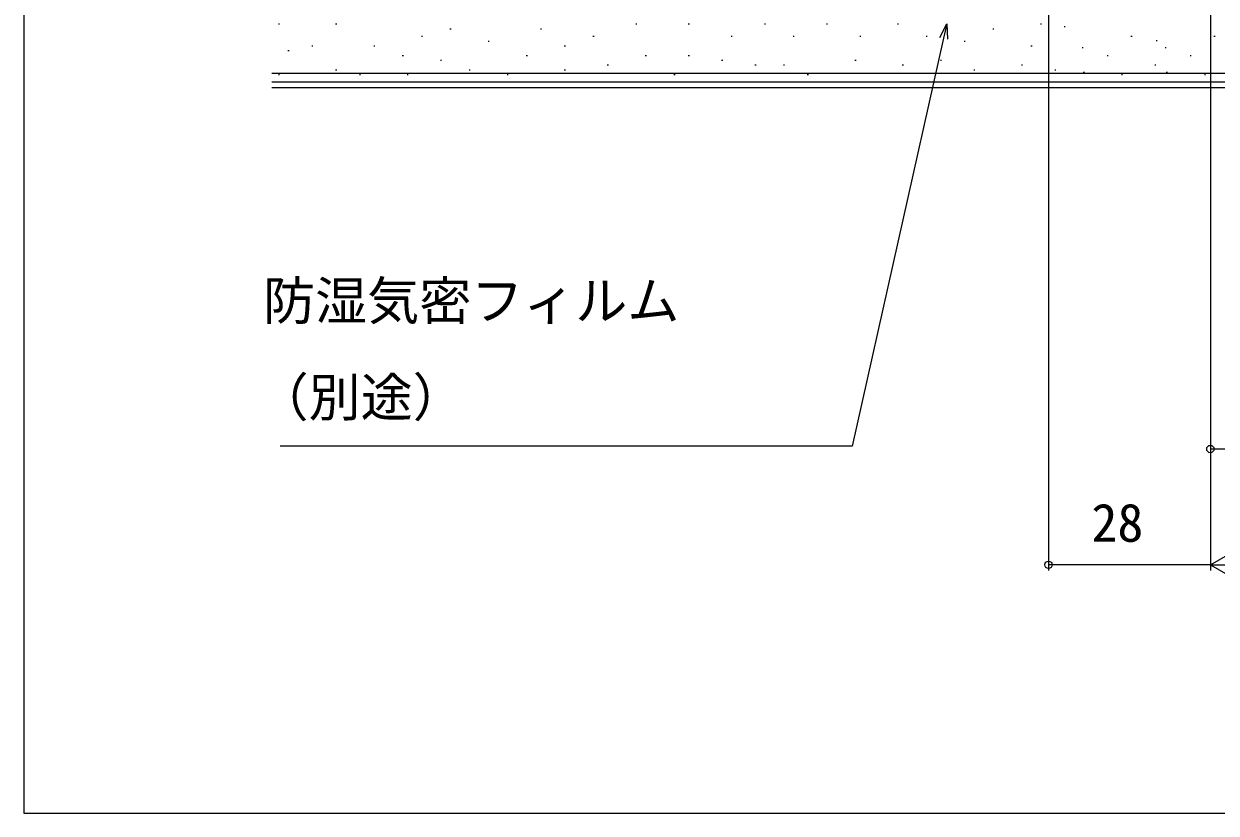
# Model space of a CAD drawing. Units: millimetres, scale not verified. Extents: x -525 to 525, y -783 to 779.
# Drawn here: x -525 to -318.8, y -782.9 to -646.5 of the extents above; entities that cross this region are included whole.
import ezdxf
from ezdxf.enums import TextEntityAlignment as Align

# ---------------------------------------------------------------- set-up
doc = ezdxf.new("R2010")
doc.units = ezdxf.units.MM
doc.header["$LTSCALE"] = 4
for name, color, linetype in [('0-7_YKK_D', 6, 'Continuous'), ('0-8_YKK_ZWAK', 7, 'Continuous'), ('0-9_YSS_K', 3, 'Continuous'), ('0-A_YSS_KE', 3, 'Continuous')]:
    doc.layers.add(name, color=color, linetype=linetype)
doc.styles.add('ＭＳ ゴシック', font='')
doc.styles.get('ＭＳ ゴシック').set_extended_font_data('MS Gothic')

msp = doc.modelspace()

# ---------------------------------------------------------------- linework, layer by layer
at = {"layer": '0-7_YKK_D'}
for p, q in [((-347.774, -527.459), (-347.774, -740.96)), ((-319.774, -577.459), (-319.774, -720.96)), ((-319.774, -577.459), (-319.774, -740.96)), ((-319.774, -577.459), (-319.774, -740.96)), ((-289.774, -719.96), (-319.774, -719.96)), ((-319.774, -739.96), (-310.68, -734.71)), ((-319.774, -739.96), (-347.774, -739.96)), ((-319.774, -739.96), (-310.68, -745.21)), ((-319.774, -739.96), (-301.587, -739.96))]:
    msp.add_line(p, q, dxfattribs=at)
for points in [[(-365.347, -646.46), (-365.905, -648.948), (-381.731, -719.46), (-480.65, -719.46)], [(-366.572, -648.798), (-365.347, -646.46), (-365.238, -649.097)]]:
    msp.add_lwpolyline(points, dxfattribs=at)
for centre in [(-319.774, -719.96), (-347.774, -739.96)]:
    msp.add_circle(centre, 0.637, dxfattribs=at)
at = {"layer": '0-8_YKK_ZWAK'}
msp.add_line((-525, 747.1), (-525, -782.9), dxfattribs=at)
msp.add_lwpolyline([(-525, -782.9), (525, -782.9), (525, 747.1)], dxfattribs=at)
at = {"layer": '0-9_YSS_K'}
for p, q in [((-480.769, -646.525), (-480.969, -646.525)), ((-470.879, -646.525), (-471.079, -646.525)), ((-451.099, -647.349), (-451.299, -647.349)), ((-435.44, -647.349), (-435.64, -647.349)), ((-418.957, -646.525), (-419.157, -646.525)), ((-409.891, -646.525), (-410.091, -646.525)), ((-396.705, -646.525), (-396.905, -646.525)), ((-385.991, -646.525), (-386.191, -646.525)), ((-373.697, -646.525), (-373.897, -646.525)), ((-357.214, -647.349), (-357.414, -647.349)), ((-348.972, -646.525), (-349.172, -646.525)), ((-344.881, -646.958), (-345.081, -646.958)), ((-456.044, -648.673), (-456.244, -648.673)), ((-444.506, -649.498), (-444.706, -649.498)), ((-426.375, -648.673), (-426.575, -648.673)), ((-402.474, -648.673), (-402.674, -648.673)), ((-391.76, -648.673), (-391.96, -648.673)), ((-380.222, -648.673), (-380.422, -648.673)), ((-368.752, -648.673), (-368.952, -648.673)), ((-362.159, -649.498), (-362.359, -649.498)), ((-333.313, -648.673), (-333.513, -648.673)), ((-328.965, -649.407), (-329.165, -649.407)), ((-318.952, -648.673), (-319.152, -648.673)), ((-479.121, -651.146), (-479.321, -651.146)), ((-475, -650.322), (-475.2, -650.322)), ((-464.286, -650.322), (-464.486, -650.322)), ((-431.32, -650.322), (-431.52, -650.322)), ((-350.621, -650.322), (-350.821, -650.322)), ((-341.763, -650.577), (-341.963, -650.577)), ((-327.402, -650.577), (-327.602, -650.577)), ((-459.341, -651.97), (-459.541, -651.97)), ((-452.748, -652.794), (-452.948, -652.794)), ((-437.913, -651.97), (-438.113, -651.97)), ((-423.902, -653.618), (-424.102, -653.618)), ((-417.309, -651.97), (-417.509, -651.97)), ((-409.891, -651.97), (-410.091, -651.97)), ((-404.122, -652.794), (-404.322, -652.794)), ((-398.353, -653.618), (-398.553, -653.618)), ((-393.408, -653.618), (-393.608, -653.618)), ((-381.046, -652.794), (-381.246, -652.794)), ((-372.873, -653.618), (-373.073, -653.618)), ((-366.28, -652.794), (-366.48, -652.794)), ((-352.269, -653.618), (-352.469, -653.618)), ((-337.434, -651.97), (-337.634, -651.97)), ((-329.193, -653.618), (-329.392, -653.618)), ((-323.073, -651.97), (-323.273, -651.97)), ((-482.115, -654.959), (-309.774, -654.959)), ((-480.769, -655.267), (-480.969, -655.267)), ((-470.879, -654.443), (-471.079, -654.443)), ((-466.759, -655.267), (-466.959, -655.267)), ((-458.517, -655.267), (-458.717, -655.267)), ((-447.803, -654.443), (-448.003, -654.443)), ((-441.21, -655.267), (-441.41, -655.267)), ((-431.32, -654.443), (-431.52, -654.443)), ((-412.364, -655.267), (-412.564, -655.267)), ((-389.287, -655.267), (-389.487, -655.267)), ((-360.511, -654.443), (-360.711, -654.443)), ((-346.5, -654.443), (-346.7, -654.443)), ((-341.573, -654.864), (-341.773, -654.864)), ((-334.962, -655.267), (-335.162, -655.267)), ((-327.212, -654.864), (-327.412, -654.864)), ((-320.6, -655.267), (-320.8, -655.267)), ((-482.115, -657.459), (-309.774, -657.459))]:
    msp.add_line(p, q, dxfattribs=at)
at = {"layer": '0-A_YSS_KE'}
msp.add_line((-482.115, -656.459), (-309.774, -656.459), dxfattribs=at)

# ---------------------------------------------------------------- texts
at = {"layer": '0-7_YKK_D', "style": 'ＭＳ ゴシック'}
for s, p in [('防湿気密フィルム', (-483.62, -699.594)), ('（別途）', (-484.745, -716.281)), ('28', (-340.345, -737.96))]:
    msp.add_text(s, height=6.598, dxfattribs=at).set_placement(p, align=Align.BOTTOM_LEFT)

doc.saveas('drawing.dxf')
